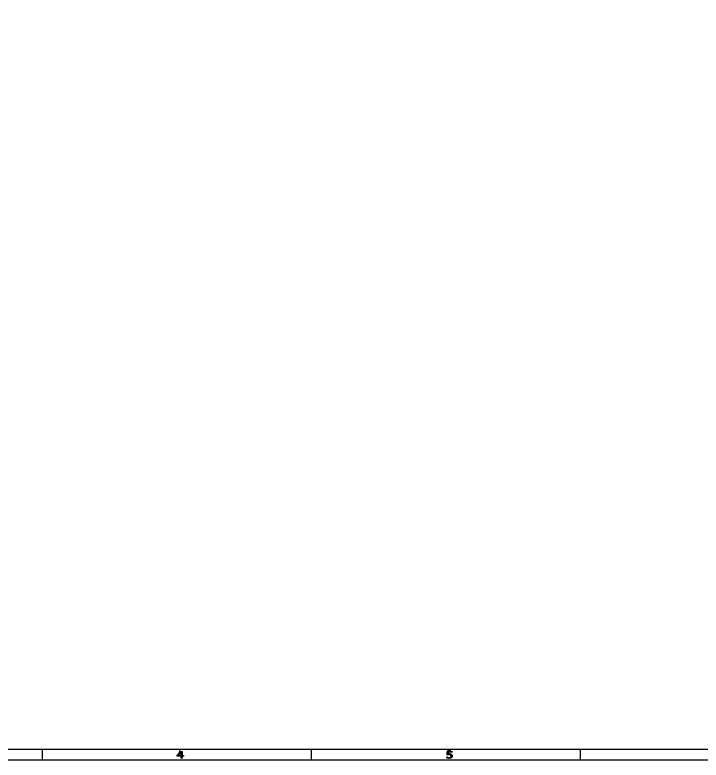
# Model space of a CAD drawing. Header units: millimetres. Extents: x 10 to 410, y 10 to 287.
# Drawn here: x 154.9 to 282.4, y 10 to 148.5 of the extents above; entities that cross this region are included whole.
import ezdxf

# ---------------------------------------------------------------- set-up
doc = ezdxf.new("R2010")
doc.units = ezdxf.units.MM
doc.layers.get('0').update_dxf_attribs({"linetype": 'CONTINUOUS'})

msp = doc.modelspace()

# ---------------------------------------------------------------- linework, layer by layer
at = {"color": 7}
for points in [[(10, 287.0022), (409.989, 287.0022), (409.989, 10), (10, 10)], [(12, 285.0022), (407.989, 285.0022), (407.989, 12), (12, 12)], [(186.25021, 10.70462), (186.02054, 10.70462), (186.02054, 10.35001), (185.82101, 10.35001), (185.82101, 10.70462), (185.08002, 10.70462), (185.08002, 10.89928), (185.82932, 11.61021), (186.02054, 11.61021), (186.02054, 10.84004), (186.25021, 10.84004)], [(185.82101, 10.84004), (185.82101, 11.40878), (185.22136, 10.84004)]]:
    msp.add_lwpolyline(points, close=True, dxfattribs=at)
for points in [[(160, 12), (160, 10)], [(185.5571, 11.7605), (185.2476, 10.8319), (186.0524, 10.8319)], [(185.8667, 11.2653), (185.8667, 10.3986)], [(210, 12), (210, 10)], [(235.9286, 11.6986), (235.3095, 11.6986), (235.2476, 11.0795), (235.3095, 11.1415), (235.4333, 11.2034), (235.7429, 11.2034), (235.8667, 11.1415), (235.9286, 11.0795), (235.9905, 10.9557), (235.9905, 10.6462), (235.9286, 10.5224), (235.8667, 10.4605), (235.7429, 10.3986), (235.4333, 10.3986), (235.3095, 10.4605), (235.2476, 10.5224)], [(235.26072, 10.96084), (235.26072, 11.60999), (236.19189, 11.60999), (236.19189, 11.46188), (235.4613, 11.46188), (235.4613, 11.12673)], [(260, 12), (260, 10)], [(235.19433, 10.39739), (235.19433, 10.57597), (235.20883, 10.57597)], [(236.20224, 10.75035), (236.20241, 10.75033)]]:
    msp.add_lwpolyline(points, dxfattribs=at)
for points in [[(235.4613, 11.12673), (235.4911, 11.12873), (235.521567, 11.130397), (235.5527, 11.13173)], [(235.5527, 11.13173), (235.5839, 11.133063), (235.610933, 11.13373), (235.6338, 11.13373)], [(235.6338, 11.13373), (235.717633, 11.13373), (235.791073, 11.127797), (235.85412, 11.11593)], [(235.85412, 11.11593), (235.917187, 11.104663), (235.97504, 11.084363), (236.02768, 11.05503)], [(235.39283, 10.34579), (235.314537, 10.359923), (235.24837, 10.377123), (235.19433, 10.39739)], [(235.20883, 10.57597), (235.26563, 10.546637), (235.33214, 10.521537), (235.40836, 10.50067)], [(235.40622, 10.98114), (235.350087, 10.97434), (235.301587, 10.967573), (235.26072, 10.96084)], [(235.63705, 10.32379), (235.552523, 10.32379), (235.471117, 10.331123), (235.39283, 10.34579)], [(235.58289, 10.99134), (235.52189, 10.99134), (235.463, 10.98794), (235.40622, 10.98114)], [(235.40836, 10.50067), (235.484573, 10.480337), (235.5594, 10.47017), (235.63284, 10.47017)], [(235.7554, 10.97784), (235.704133, 10.98684), (235.64663, 10.99134), (235.58289, 10.99134)], [(235.63284, 10.47017), (235.68204, 10.47017), (235.7295, 10.475803), (235.77522, 10.48707)], [(235.87608, 10.35509), (235.807487, 10.334223), (235.72781, 10.32379), (235.63705, 10.32379)], [(235.88739, 10.93304), (235.85139, 10.954507), (235.807393, 10.96944), (235.7554, 10.97784)], [(235.77522, 10.48707), (235.82162, 10.498337), (235.862843, 10.51807), (235.89889, 10.54627)], [(236.05483, 10.44649), (236.004963, 10.407023), (235.94538, 10.376557), (235.87608, 10.35509)], [(235.96329, 10.86114), (235.94529, 10.891007), (235.91999, 10.914973), (235.88739, 10.93304)], [(235.89889, 10.54627), (235.929357, 10.570537), (235.952223, 10.599603), (235.96749, 10.63347)], [(235.99139, 10.75111), (235.99139, 10.794577), (235.982023, 10.831253), (235.96329, 10.86114)], [(235.96749, 10.63347), (235.983423, 10.667337), (235.99139, 10.70655), (235.99139, 10.75111)], [(236.02768, 11.05503), (236.08308, 11.023963), (236.126033, 10.983903), (236.15654, 10.93485)], [(236.16291, 10.58191), (236.136577, 10.52831), (236.10055, 10.48317), (236.05483, 10.44649)], [(236.15654, 10.93485), (236.187007, 10.885783), (236.20224, 10.824283), (236.20224, 10.75035)], [(236.20241, 10.75033), (236.20241, 10.691663), (236.189243, 10.635523), (236.16291, 10.58191)]]:
    msp.add_open_spline(points, degree=3, dxfattribs=at)

doc.saveas('drawing.dxf')
